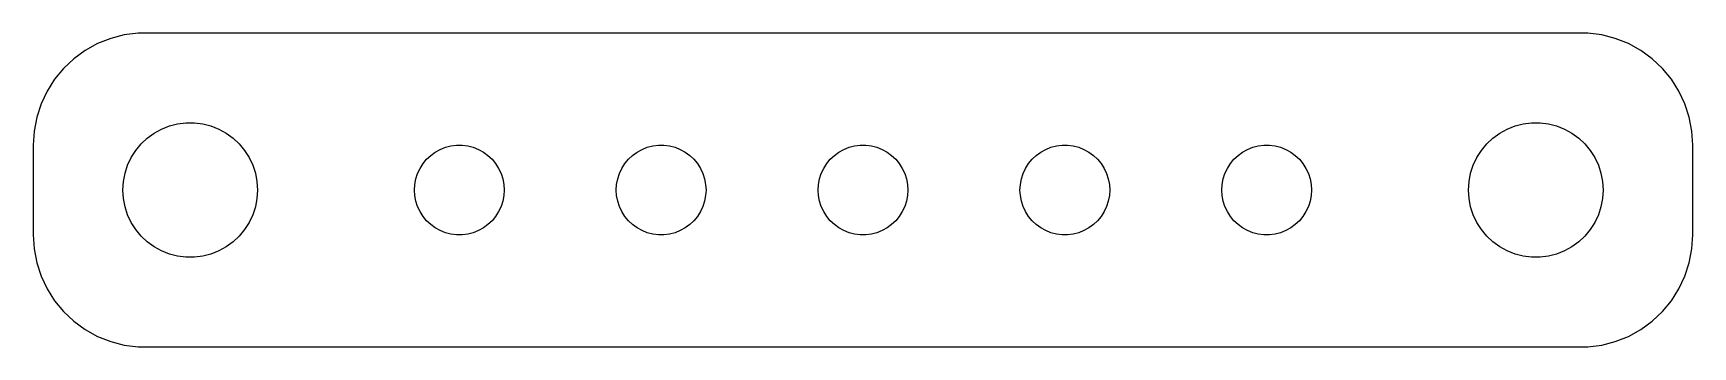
# Model space of a CAD drawing. Header units: metres. Extents: x -37 to 37, y -7 to 7.
import ezdxf

# ---------------------------------------------------------------- set-up
doc = ezdxf.new("R2010")
doc.units = ezdxf.units.M

msp = doc.modelspace()

# ---------------------------------------------------------------- linework, layer by layer
for p, q in [((-33.5451, 6.75528), (-34.1289, 6.52412)), ((-32.9369, 6.91142), (-33.5451, 6.75528)), ((-32.3139, 6.99013), (-32.9369, 6.91142)), ((32.3139, 6.99013), (-32.3139, 6.99013)), ((32.9369, 6.91142), (32.3139, 6.99013)), ((33.5451, 6.75528), (32.9369, 6.91142)), ((34.1289, 6.52412), (33.5451, 6.75528)), ((-34.6791, 6.22163), (-35.1871, 5.85255)), ((-34.1289, 6.52412), (-34.6791, 6.22163)), ((34.6791, 6.22163), (34.1289, 6.52412)), ((35.1871, 5.85255), (34.6791, 6.22163)), ((-35.6448, 5.42273), (-36.0451, 4.93892)), ((-35.1871, 5.85255), (-35.6448, 5.42273)), ((35.6448, 5.42273), (35.1871, 5.85255)), ((36.0451, 4.93892), (35.6448, 5.42273)), ((-36.0451, 4.93892), (-36.3815, 4.40877)), ((36.3815, 4.40877), (36.0451, 4.93892)), ((-36.6489, 3.84062), (-36.8429, 3.24344)), ((-36.3815, 4.40877), (-36.6489, 3.84062)), ((36.6489, 3.84062), (36.3815, 4.40877)), ((36.8429, 3.24344), (36.6489, 3.84062)), ((-36.8429, 3.24344), (-36.9606, 2.62666)), ((-30.5621, 2.94685), (-30.1884, 2.99408)), ((-30.1884, 2.99408), (-29.8116, 2.99408)), ((-29.8116, 2.99408), (-29.4379, 2.94685)), ((29.4379, 2.94685), (29.8116, 2.99408)), ((29.8116, 2.99408), (30.1884, 2.99408)), ((30.1884, 2.99408), (30.5621, 2.94685)), ((36.9606, 2.62666), (36.8429, 3.24344)), ((-36.9606, 2.62666), (-37, 2)), ((-32.1869, 2.05363), (-31.9123, 2.31154)), ((-31.9123, 2.31154), (-31.6075, 2.53297)), ((-31.6075, 2.53297), (-31.2773, 2.71448)), ((-31.2773, 2.71448), (-30.927, 2.85316)), ((-30.927, 2.85316), (-30.5621, 2.94685)), ((-29.4379, 2.94685), (-29.0729, 2.85316)), ((-29.0729, 2.85316), (-28.7227, 2.71448)), ((-28.7227, 2.71448), (-28.3925, 2.53297)), ((-28.3925, 2.53297), (-28.0877, 2.31154)), ((-28.0877, 2.31154), (-27.8131, 2.05363)), ((27.8131, 2.05363), (28.0877, 2.31154)), ((28.0877, 2.31154), (28.3925, 2.53297)), ((28.3925, 2.53297), (28.7227, 2.71448)), ((28.7227, 2.71448), (29.0729, 2.85316)), ((29.0729, 2.85316), (29.4379, 2.94685)), ((30.5621, 2.94685), (30.927, 2.85316)), ((30.927, 2.85316), (31.2773, 2.71448)), ((31.2773, 2.71448), (31.6075, 2.53297)), ((31.6075, 2.53297), (31.9123, 2.31154)), ((31.9123, 2.31154), (32.1869, 2.05363)), ((37, 2), (36.9606, 2.62666)), ((-37, 2), (-37, -2)), ((-32.6289, 1.44525), (-32.427, 1.76335)), ((-32.427, 1.76335), (-32.1869, 2.05363)), ((-27.8131, 2.05363), (-27.5729, 1.76335)), ((-27.5729, 1.76335), (-27.3711, 1.44525)), ((-19.4579, 1.36908), (-19.2748, 1.54102)), ((-19.2748, 1.54102), (-19.0716, 1.68864)), ((-19.0716, 1.68864), (-18.8515, 1.80965)), ((-18.8515, 1.80965), (-18.618, 1.9021)), ((-18.618, 1.9021), (-18.3748, 1.96457)), ((-18.3748, 1.96457), (-18.1256, 1.99605)), ((-18.1256, 1.99605), (-17.8744, 1.99605)), ((-17.8744, 1.99605), (-17.6252, 1.96457)), ((-17.6252, 1.96457), (-17.382, 1.9021)), ((-17.382, 1.9021), (-17.1484, 1.80965)), ((-17.1484, 1.80965), (-16.9283, 1.68864)), ((-16.9283, 1.68864), (-16.7251, 1.54102)), ((-16.7251, 1.54102), (-16.5421, 1.36908)), ((-10.4579, 1.36908), (-10.2748, 1.54102)), ((-10.2748, 1.54102), (-10.0716, 1.68864)), ((-10.0716, 1.68864), (-9.85155, 1.80965)), ((-9.85155, 1.80965), (-9.61803, 1.9021)), ((-9.61803, 1.9021), (-9.37476, 1.96457)), ((-9.37476, 1.96457), (-9.12558, 1.99605)), ((-9.12558, 1.99605), (-8.8744, 1.99605)), ((-8.8744, 1.99605), (-8.62523, 1.96457)), ((-8.62523, 1.96457), (-8.38196, 1.9021)), ((-8.38196, 1.9021), (-8.14844, 1.80965)), ((-8.14844, 1.80965), (-7.92834, 1.68864)), ((-7.92834, 1.68864), (-7.72514, 1.54102)), ((-7.72514, 1.54102), (-7.54205, 1.36908)), ((-1.45793, 1.36908), (-1.27484, 1.54102)), ((-1.27484, 1.54102), (-1.07164, 1.68864)), ((-1.07164, 1.68864), (-0.851547, 1.80965)), ((-0.851547, 1.80965), (-0.618027, 1.9021)), ((-0.618027, 1.9021), (-0.374756, 1.96457)), ((-0.374756, 1.96457), (-0.12558, 1.99605)), ((-0.12558, 1.99605), (0.12558, 1.99605)), ((0.12558, 1.99605), (0.374756, 1.96457)), ((0.374756, 1.96457), (0.618027, 1.9021)), ((0.618027, 1.9021), (0.851547, 1.80965)), ((0.851547, 1.80965), (1.07164, 1.68864)), ((1.07164, 1.68864), (1.27484, 1.54102)), ((1.27484, 1.54102), (1.45793, 1.36908)), ((7.54205, 1.36908), (7.72514, 1.54102)), ((7.72514, 1.54102), (7.92834, 1.68864)), ((7.92834, 1.68864), (8.14844, 1.80965)), ((8.14844, 1.80965), (8.38196, 1.9021)), ((8.38196, 1.9021), (8.62523, 1.96457)), ((8.62523, 1.96457), (8.8744, 1.99605)), ((8.8744, 1.99605), (9.12558, 1.99605)), ((9.12558, 1.99605), (9.37476, 1.96457)), ((9.37476, 1.96457), (9.61803, 1.9021)), ((9.61803, 1.9021), (9.85155, 1.80965)), ((9.85155, 1.80965), (10.0716, 1.68864)), ((10.0716, 1.68864), (10.2748, 1.54102)), ((10.2748, 1.54102), (10.4579, 1.36908)), ((16.5421, 1.36908), (16.7251, 1.54102)), ((16.7251, 1.54102), (16.9283, 1.68864)), ((16.9283, 1.68864), (17.1484, 1.80965)), ((17.1484, 1.80965), (17.382, 1.9021)), ((17.382, 1.9021), (17.6252, 1.96457)), ((17.6252, 1.96457), (17.8744, 1.99605)), ((17.8744, 1.99605), (18.1256, 1.99605)), ((18.1256, 1.99605), (18.3748, 1.96457)), ((18.3748, 1.96457), (18.618, 1.9021)), ((18.618, 1.9021), (18.8515, 1.80965)), ((18.8515, 1.80965), (19.0716, 1.68864)), ((19.0716, 1.68864), (19.2748, 1.54102)), ((19.2748, 1.54102), (19.4579, 1.36908)), ((27.3711, 1.44525), (27.5729, 1.76335)), ((27.5729, 1.76335), (27.8131, 2.05363)), ((32.1869, 2.05363), (32.427, 1.76335)), ((32.427, 1.76335), (32.6289, 1.44525)), ((37, -2), (37, 2)), ((-32.9763, 0.375992), (-32.9057, 0.746063)), ((-32.9057, 0.746063), (-32.7893, 1.10437)), ((-32.7893, 1.10437), (-32.6289, 1.44525)), ((-27.3711, 1.44525), (-27.2107, 1.10437)), ((-27.2107, 1.10437), (-27.0942, 0.746063)), ((-27.0942, 0.746063), (-27.0237, 0.375992)), ((-19.8595, 0.736237), (-19.7526, 0.963501)), ((-19.7526, 0.963501), (-19.618, 1.17557)), ((-19.618, 1.17557), (-19.4579, 1.36908)), ((-16.5421, 1.36908), (-16.382, 1.17557)), ((-16.382, 1.17557), (-16.2474, 0.963501)), ((-16.2474, 0.963501), (-16.1404, 0.736237)), ((-10.8595, 0.736237), (-10.7526, 0.963501)), ((-10.7526, 0.963501), (-10.618, 1.17557)), ((-10.618, 1.17557), (-10.4579, 1.36908)), ((-7.54205, 1.36908), (-7.38196, 1.17557)), ((-7.38196, 1.17557), (-7.24738, 0.963501)), ((-7.24738, 0.963501), (-7.14044, 0.736237)), ((-1.85954, 0.736237), (-1.75261, 0.963501)), ((-1.75261, 0.963501), (-1.61803, 1.17557)), ((-1.61803, 1.17557), (-1.45793, 1.36908)), ((1.45793, 1.36908), (1.61803, 1.17557)), ((1.61803, 1.17557), (1.75261, 0.963501)), ((1.75261, 0.963501), (1.85954, 0.736237)), ((7.14044, 0.736237), (7.24738, 0.963501)), ((7.24738, 0.963501), (7.38196, 1.17557)), ((7.38196, 1.17557), (7.54205, 1.36908)), ((10.4579, 1.36908), (10.618, 1.17557)), ((10.618, 1.17557), (10.7526, 0.963501)), ((10.7526, 0.963501), (10.8595, 0.736237)), ((16.1404, 0.736237), (16.2474, 0.963501)), ((16.2474, 0.963501), (16.382, 1.17557)), ((16.382, 1.17557), (16.5421, 1.36908)), ((19.4579, 1.36908), (19.618, 1.17557)), ((19.618, 1.17557), (19.7526, 0.963501)), ((19.7526, 0.963501), (19.8595, 0.736237)), ((27.0237, 0.375992), (27.0942, 0.746063)), ((27.0942, 0.746063), (27.2107, 1.10437)), ((27.2107, 1.10437), (27.3711, 1.44525)), ((32.6289, 1.44525), (32.7893, 1.10437)), ((32.7893, 1.10437), (32.9057, 0.746063)), ((32.9057, 0.746063), (32.9763, 0.375992)), ((-33, 0), (-32.9763, 0.375992)), ((-32.9763, -0.375992), (-33, 0)), ((-27.0237, 0.375992), (-27, 0)), ((-27, 0), (-27.0237, -0.375992)), ((-20, 0), (-19.9842, 0.250656)), ((-19.9842, -0.250656), (-20, 0)), ((-19.9842, 0.250656), (-19.9372, 0.497375)), ((-19.9372, 0.497375), (-19.8595, 0.736237)), ((-16.1404, 0.736237), (-16.0628, 0.497375)), ((-16.0628, 0.497375), (-16.0158, 0.250656)), ((-16.0158, 0.250656), (-16, 0)), ((-16, 0), (-16.0158, -0.250656)), ((-11, 0), (-10.9842, 0.250656)), ((-10.9842, -0.250656), (-11, 0)), ((-10.9842, 0.250656), (-10.9372, 0.497375)), ((-10.9372, 0.497375), (-10.8595, 0.736237)), ((-7.14044, 0.736237), (-7.06282, 0.497375)), ((-7.06282, 0.497375), (-7.01576, 0.250656)), ((-7.01576, 0.250656), (-7, 0)), ((-7, 0), (-7.01576, -0.250656)), ((-2, 0), (-1.98422, 0.250656)), ((-1.98422, -0.250656), (-2, 0)), ((-1.98422, 0.250656), (-1.93716, 0.497375)), ((-1.93716, 0.497375), (-1.85954, 0.736237)), ((1.85954, 0.736237), (1.93716, 0.497375)), ((1.93716, 0.497375), (1.98422, 0.250656)), ((1.98422, 0.250656), (2, 0)), ((2, 0), (1.98422, -0.250656)), ((7, 0), (7.01576, 0.250656)), ((7.01576, -0.250656), (7, 0)), ((7.01576, 0.250656), (7.06282, 0.497375)), ((7.06282, 0.497375), (7.14044, 0.736237)), ((10.8595, 0.736237), (10.9372, 0.497375)), ((10.9372, 0.497375), (10.9842, 0.250656)), ((10.9842, 0.250656), (11, 0)), ((11, 0), (10.9842, -0.250656)), ((16, 0), (16.0158, 0.250656)), ((16.0158, -0.250656), (16, 0)), ((16.0158, 0.250656), (16.0628, 0.497375)), ((16.0628, 0.497375), (16.1404, 0.736237)), ((19.8595, 0.736237), (19.9372, 0.497375)), ((19.9372, 0.497375), (19.9842, 0.250656)), ((19.9842, 0.250656), (20, 0)), ((20, 0), (19.9842, -0.250656)), ((27, 0), (27.0237, 0.375992)), ((27.0237, -0.375992), (27, 0)), ((32.9763, 0.375992), (33, 0)), ((33, 0), (32.9763, -0.375992)), ((-32.9057, -0.746063), (-32.9763, -0.375992)), ((-27.0237, -0.375992), (-27.0942, -0.746063)), ((-19.9372, -0.497375), (-19.9842, -0.250656)), ((-19.8595, -0.736237), (-19.9372, -0.497375)), ((-19.7526, -0.963501), (-19.8595, -0.736237)), ((-16.1404, -0.736237), (-16.2474, -0.963501)), ((-16.0628, -0.497375), (-16.1404, -0.736237)), ((-16.0158, -0.250656), (-16.0628, -0.497375)), ((-10.9372, -0.497375), (-10.9842, -0.250656)), ((-10.8595, -0.736237), (-10.9372, -0.497375)), ((-10.7526, -0.963501), (-10.8595, -0.736237)), ((-7.14044, -0.736237), (-7.24738, -0.963501)), ((-7.06282, -0.497375), (-7.14044, -0.736237)), ((-7.01576, -0.250656), (-7.06282, -0.497375)), ((-1.93716, -0.497375), (-1.98422, -0.250656)), ((-1.85954, -0.736237), (-1.93716, -0.497375)), ((-1.75261, -0.963501), (-1.85954, -0.736237)), ((1.85954, -0.736237), (1.75261, -0.963501)), ((1.93716, -0.497375), (1.85954, -0.736237)), ((1.98422, -0.250656), (1.93716, -0.497375)), ((7.06282, -0.497375), (7.01576, -0.250656)), ((7.14044, -0.736237), (7.06282, -0.497375)), ((7.24738, -0.963501), (7.14044, -0.736237)), ((10.8595, -0.736237), (10.7526, -0.963501)), ((10.9372, -0.497375), (10.8595, -0.736237)), ((10.9842, -0.250656), (10.9372, -0.497375)), ((16.0628, -0.497375), (16.0158, -0.250656)), ((16.1404, -0.736237), (16.0628, -0.497375)), ((16.2474, -0.963501), (16.1404, -0.736237)), ((19.8595, -0.736237), (19.7526, -0.963501)), ((19.9372, -0.497375), (19.8595, -0.736237)), ((19.9842, -0.250656), (19.9372, -0.497375)), ((27.0942, -0.746063), (27.0237, -0.375992)), ((32.9763, -0.375992), (32.9057, -0.746063)), ((-32.7893, -1.10437), (-32.9057, -0.746063)), ((-32.6289, -1.44525), (-32.7893, -1.10437)), ((-32.427, -1.76335), (-32.6289, -1.44525)), ((-27.3711, -1.44525), (-27.5729, -1.76335)), ((-27.2107, -1.10437), (-27.3711, -1.44525)), ((-27.0942, -0.746063), (-27.2107, -1.10437)), ((-19.618, -1.17557), (-19.7526, -0.963501)), ((-19.4579, -1.36908), (-19.618, -1.17557)), ((-19.2748, -1.54102), (-19.4579, -1.36908)), ((-16.5421, -1.36908), (-16.7251, -1.54102)), ((-16.382, -1.17557), (-16.5421, -1.36908)), ((-16.2474, -0.963501), (-16.382, -1.17557)), ((-10.618, -1.17557), (-10.7526, -0.963501)), ((-10.4579, -1.36908), (-10.618, -1.17557)), ((-10.2748, -1.54102), (-10.4579, -1.36908)), ((-7.54205, -1.36908), (-7.72514, -1.54102)), ((-7.38196, -1.17557), (-7.54205, -1.36908)), ((-7.24738, -0.963501), (-7.38196, -1.17557)), ((-1.61803, -1.17557), (-1.75261, -0.963501)), ((-1.45793, -1.36908), (-1.61803, -1.17557)), ((-1.27484, -1.54102), (-1.45793, -1.36908)), ((1.45793, -1.36908), (1.27484, -1.54102)), ((1.61803, -1.17557), (1.45793, -1.36908)), ((1.75261, -0.963501), (1.61803, -1.17557)), ((7.38196, -1.17557), (7.24738, -0.963501)), ((7.54205, -1.36908), (7.38196, -1.17557)), ((7.72514, -1.54102), (7.54205, -1.36908)), ((10.4579, -1.36908), (10.2748, -1.54102)), ((10.618, -1.17557), (10.4579, -1.36908)), ((10.7526, -0.963501), (10.618, -1.17557)), ((16.382, -1.17557), (16.2474, -0.963501)), ((16.5421, -1.36908), (16.382, -1.17557)), ((16.7251, -1.54102), (16.5421, -1.36908)), ((19.4579, -1.36908), (19.2748, -1.54102)), ((19.618, -1.17557), (19.4579, -1.36908)), ((19.7526, -0.963501), (19.618, -1.17557)), ((27.2107, -1.10437), (27.0942, -0.746063)), ((27.3711, -1.44525), (27.2107, -1.10437)), ((27.5729, -1.76335), (27.3711, -1.44525)), ((32.6289, -1.44525), (32.427, -1.76335)), ((32.7893, -1.10437), (32.6289, -1.44525)), ((32.9057, -0.746063), (32.7893, -1.10437)), ((-37, -2), (-36.9606, -2.62666)), ((-32.1869, -2.05363), (-32.427, -1.76335)), ((-31.9123, -2.31154), (-32.1869, -2.05363)), ((-27.8131, -2.05363), (-28.0877, -2.31154)), ((-27.5729, -1.76335), (-27.8131, -2.05363)), ((-19.0716, -1.68864), (-19.2748, -1.54102)), ((-18.8515, -1.80965), (-19.0716, -1.68864)), ((-18.618, -1.9021), (-18.8515, -1.80965)), ((-18.3748, -1.96457), (-18.618, -1.9021)), ((-18.1256, -1.99605), (-18.3748, -1.96457)), ((-17.8744, -1.99605), (-18.1256, -1.99605)), ((-17.6252, -1.96457), (-17.8744, -1.99605)), ((-17.382, -1.9021), (-17.6252, -1.96457)), ((-17.1484, -1.80965), (-17.382, -1.9021)), ((-16.9283, -1.68864), (-17.1484, -1.80965)), ((-16.7251, -1.54102), (-16.9283, -1.68864)), ((-10.0716, -1.68864), (-10.2748, -1.54102)), ((-9.85155, -1.80965), (-10.0716, -1.68864)), ((-9.61803, -1.9021), (-9.85155, -1.80965)), ((-9.37476, -1.96457), (-9.61803, -1.9021)), ((-9.12558, -1.99605), (-9.37476, -1.96457)), ((-8.8744, -1.99605), (-9.12558, -1.99605)), ((-8.62523, -1.96457), (-8.8744, -1.99605)), ((-8.38196, -1.9021), (-8.62523, -1.96457)), ((-8.14844, -1.80965), (-8.38196, -1.9021)), ((-7.92834, -1.68864), (-8.14844, -1.80965)), ((-7.72514, -1.54102), (-7.92834, -1.68864)), ((-1.07164, -1.68864), (-1.27484, -1.54102)), ((-0.851547, -1.80965), (-1.07164, -1.68864)), ((-0.618027, -1.9021), (-0.851547, -1.80965)), ((-0.374756, -1.96457), (-0.618027, -1.9021)), ((-0.12558, -1.99605), (-0.374756, -1.96457)), ((0.12558, -1.99605), (-0.12558, -1.99605)), ((0.374756, -1.96457), (0.12558, -1.99605)), ((0.618027, -1.9021), (0.374756, -1.96457)), ((0.851547, -1.80965), (0.618027, -1.9021)), ((1.07164, -1.68864), (0.851547, -1.80965)), ((1.27484, -1.54102), (1.07164, -1.68864)), ((7.92834, -1.68864), (7.72514, -1.54102)), ((8.14844, -1.80965), (7.92834, -1.68864)), ((8.38196, -1.9021), (8.14844, -1.80965)), ((8.62523, -1.96457), (8.38196, -1.9021)), ((8.8744, -1.99605), (8.62523, -1.96457)), ((9.12558, -1.99605), (8.8744, -1.99605)), ((9.37476, -1.96457), (9.12558, -1.99605)), ((9.61803, -1.9021), (9.37476, -1.96457)), ((9.85155, -1.80965), (9.61803, -1.9021)), ((10.0716, -1.68864), (9.85155, -1.80965)), ((10.2748, -1.54102), (10.0716, -1.68864)), ((16.9283, -1.68864), (16.7251, -1.54102)), ((17.1484, -1.80965), (16.9283, -1.68864)), ((17.382, -1.9021), (17.1484, -1.80965)), ((17.6252, -1.96457), (17.382, -1.9021)), ((17.8744, -1.99605), (17.6252, -1.96457)), ((18.1256, -1.99605), (17.8744, -1.99605)), ((18.3748, -1.96457), (18.1256, -1.99605)), ((18.618, -1.9021), (18.3748, -1.96457)), ((18.8515, -1.80965), (18.618, -1.9021)), ((19.0716, -1.68864), (18.8515, -1.80965)), ((19.2748, -1.54102), (19.0716, -1.68864)), ((27.8131, -2.05363), (27.5729, -1.76335)), ((28.0877, -2.31154), (27.8131, -2.05363)), ((32.1869, -2.05363), (31.9123, -2.31154)), ((32.427, -1.76335), (32.1869, -2.05363)), ((36.9606, -2.62666), (37, -2)), ((-36.9606, -2.62666), (-36.8429, -3.24344)), ((-31.6075, -2.53297), (-31.9123, -2.31154)), ((-31.2773, -2.71448), (-31.6075, -2.53297)), ((-30.927, -2.85316), (-31.2773, -2.71448)), ((-30.5621, -2.94685), (-30.927, -2.85316)), ((-30.1884, -2.99408), (-30.5621, -2.94685)), ((-29.4379, -2.94685), (-29.8116, -2.99408)), ((-29.0729, -2.85316), (-29.4379, -2.94685)), ((-28.7227, -2.71448), (-29.0729, -2.85316)), ((-28.3925, -2.53297), (-28.7227, -2.71448)), ((-28.0877, -2.31154), (-28.3925, -2.53297)), ((28.3925, -2.53297), (28.0877, -2.31154)), ((28.7227, -2.71448), (28.3925, -2.53297)), ((29.0729, -2.85316), (28.7227, -2.71448)), ((29.4379, -2.94685), (29.0729, -2.85316)), ((29.8116, -2.99408), (29.4379, -2.94685)), ((30.5621, -2.94685), (30.1884, -2.99408)), ((30.927, -2.85316), (30.5621, -2.94685)), ((31.2773, -2.71448), (30.927, -2.85316)), ((31.6075, -2.53297), (31.2773, -2.71448)), ((31.9123, -2.31154), (31.6075, -2.53297)), ((36.8429, -3.24344), (36.9606, -2.62666)), ((-36.8429, -3.24344), (-36.6489, -3.84062)), ((-29.8116, -2.99408), (-30.1884, -2.99408)), ((30.1884, -2.99408), (29.8116, -2.99408)), ((36.6489, -3.84062), (36.8429, -3.24344)), ((-36.6489, -3.84062), (-36.3815, -4.40877)), ((-36.3815, -4.40877), (-36.0451, -4.93892)), ((36.0451, -4.93892), (36.3815, -4.40877)), ((36.3815, -4.40877), (36.6489, -3.84062)), ((-36.0451, -4.93892), (-35.6448, -5.42273)), ((35.6448, -5.42273), (36.0451, -4.93892)), ((-35.6448, -5.42273), (-35.1871, -5.85255)), ((-35.1871, -5.85255), (-34.6791, -6.22163)), ((34.6791, -6.22163), (35.1871, -5.85255)), ((35.1871, -5.85255), (35.6448, -5.42273)), ((-34.6791, -6.22163), (-34.1289, -6.52412)), ((-34.1289, -6.52412), (-33.5451, -6.75528)), ((33.5451, -6.75528), (34.1289, -6.52412)), ((34.1289, -6.52412), (34.6791, -6.22163)), ((-33.5451, -6.75528), (-32.9369, -6.91142)), ((-32.9369, -6.91142), (-32.3139, -6.99013)), ((-32.3139, -6.99013), (32.3139, -6.99013)), ((32.3139, -6.99013), (32.9369, -6.91142)), ((32.9369, -6.91142), (33.5451, -6.75528))]:
    msp.add_line(p, q)

doc.saveas('drawing.dxf')
